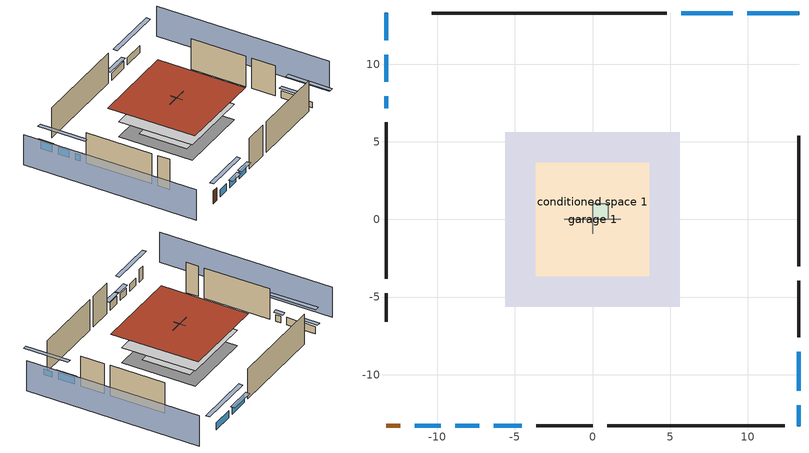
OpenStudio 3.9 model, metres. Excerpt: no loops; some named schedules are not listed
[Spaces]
conditioned space 1
 floor to garage 1 (Floor1 construction): -3.66,-3.66 -3.66,3.66 3.66,3.66 3.66,-3.66 z0
 floor foundation (Slab2 construction): -5.63,-5.63 -5.63,5.63 5.63,5.63 5.63,-5.63 z0
 floor adiabatic (AdiabaticFloorConstruction): -5.63,-5.63 -5.63,5.63 5.63,5.63 5.63,-5.63 z2.44
 wall outside (Wall3 construction): 4.79,13.31 -10.35,13.31 z0:4.88
 wall outside (Wall4 construction): 13.31,-3.01 13.31,5.4 z0:4.88
 wall outside (Wall7 construction): 0.95,-13.31 12.38,-13.31 z0:4.88
 wall outside (Wall8 construction): -13.31,6.25 -13.31,-3.83 z0:4.88
 wall outside (AdiabaticWallConstruction): 13.31,13.31 9.98,13.31 / 9.05,13.31 5.72,13.31 z0:1.1; 13.31,-13.31 13.31,-11.96 z0:0.92; 13.31,-11.04 13.31,-8.52 / -11.46,-13.31 -9.78,-13.31 z0:1.13; -8.86,-13.31 -7.29,-13.31 z0:1.07; -6.36,-13.31 -4.57,-13.31 z0:1.19; -13.31,10.63 -13.31,8.88 / -13.31,13.31 -13.31,11.56 z0:1.16; -13.31,7.95 -13.31,7.18 z0:1.04
 wall outside (AdiabaticWallConstruction 1): -13.31,-13.31 -12.39,-13.31 z0:2.03
 wall to garage 1 (Wall5 construction): -1.83,0 1.83,0 z0:4.88
 wall to garage 1 (Wall6 construction): 0,-0.91 0,0.91 z0:4.88
 window (WindowConstruction): 13.31,13.31 9.98,13.31 z0:1.1
 window (WindowConstruction 1): 9.05,13.31 5.72,13.31 z0:1.1
 window (WindowConstruction 2): 13.31,-13.31 13.31,-11.97 z0:0.91
 window (WindowConstruction 3): 13.31,-11.04 13.31,-8.52 z0:1.13
 window (WindowConstruction 4): -11.46,-13.31 -9.78,-13.31 z0:1.13
 window (WindowConstruction 5): -8.85,-13.31 -7.29,-13.31 z0:1.07
 window (WindowConstruction 6): -6.36,-13.31 -4.57,-13.31 z0:1.19
 window (WindowConstruction 7): -13.31,10.63 -13.31,8.88 z0:1.16
 window (WindowConstruction 8): -13.31,7.95 -13.31,7.18 z0:1.04
 window (WindowConstruction 9): -13.31,13.31 -13.31,11.56 z0:1.16
 door (Door): -13.31,-13.31 -12.39,-13.31 z0:2.03
 ceiling adiabatic (AdiabaticFloorConstruction): 5.63,-5.63 5.63,5.63 -5.63,5.63 -5.63,-5.63 z2.44
 roof outside (Roof1 construction): -6.72,6.72 -6.72,-6.72 6.72,-6.72 6.72,6.72 z4.88
garage 1
 floor foundation (Slab1 construction): -3.66,-3.66 -3.66,3.66 3.66,3.66 3.66,-3.66 z0
 wall outside (Wall1 construction): 13.31,-7.6 13.31,-3.94 z0:4.88
 wall outside (Wall2 construction): -3.64,-13.31 0.02,-13.31 z0:4.88
 wall outside (Wall9 construction): -13.31,-4.75 -13.31,-6.58 z0:4.88
central ac and furnace airloop ret air space
 floor adiabatic (AdiabaticConst): 0,0 0,1 1,1 1,0 z0
 wall adiabatic (AdiabaticConst): 0,1 0,0 1,0 1,1 0,1 z0:1
 ceiling adiabatic (AdiabaticConst): 1,0 1,1 0,1 0,0 z1
shading: -17.88,13.31 -17.88,-13.31 / 17.88,-13.31 17.88,13.31 z0:4.88; 7.24,13.31 16.05,13.31 16.05,13.92 7.24,13.92 z3.84; 5.42,13.31 9.36,13.31 9.36,13.92 5.42,13.92 z1.4; 13.31,-9.22 13.31,-16.05 13.92,-16.05 13.92,-9.22 z3.66; 13.31,-8.22 13.31,-11.34 13.92,-11.34 13.92,-8.22 z1.43; -7.04,-13.31 -14.21,-13.31 -14.21,-13.92 -7.04,-13.92 z3.87; -6.98,-13.31 -9.16,-13.31 -9.16,-13.92 -6.98,-13.92 z1.37; -4.26,-13.31 -6.66,-13.31 -6.66,-13.92 -4.26,-13.92 z1.49; -13.31,6.14 -13.31,13.37 -13.92,13.37 -13.92,6.14 z3.9; -13.31,6.88 -13.31,8.26 -13.92,8.26 -13.92,6.88 z1.34; -13.31,11.25 -13.31,13.61 -13.92,13.61 -13.92,11.25 z1.46
[Site]
Portland Intl Arpt_OR: Latitude {deg}=45.59; Longitude {deg}=-122.6; Time Zone {hr}=-8; Elevation {m}=33; Terrain=Suburbs; Keep Site Location Information=Yes
[Site:GroundTemperature:Shallow]
10.2558, 8.96328, 8.85977, 9.47314, 11.9355, 14.3863, 16.5111, 17.8571, 17.9714, 16.8767, 14.8061, 12.4304
[Site:WaterMainsTemperature]
Calculation Method=Schedule; Temperature Schedule=mains temperature schedule
[Building]
Building 1
[Material] Roughness=Rough
Name | Thickness {m} | Conductivity {W/m-K} | Density {kg/m3} | Specific Heat {J/kg-K} | Thermal Absorptance | Solar Absorptance | Visible Absorptance
asphalt or fiberglass shingles | 0.00635 | 0.162714 | 1121.4 | 1465.45 | 0.9 | 0.85 | 0.85
osb sheathing 0.75 in. | 0.01905 | 0.115458 | 512.64 | 1214.23 | 0.9 | 0.7 | 0.7
roof stud and cavity | 0.2032 | 1.02181 | 78.34581 | 1123.46 | 0.9 | 0.7 | 0.7
gypsum board | 0.0127 | 0.160291 | 801 | 837.4 | 0.9 | 0.6 | 0.6
wood siding | 0.0254 | 0.102417 | 544.68 | 1172.36 | 0.9 | 0.85 | 0.85
osb sheathing 0.5 in. | 0.0127 | 0.115458 | 512.64 | 1214.23 | 0.9 | 0.7 | 0.7
wall stud and cavity | 0.1397 | 0.727959 | 139.0536 | 1170.24 | 0.9 | 0.6 | 0.6
wall stud and cavity 1 | 0.1397 | 0.550994 | 139.0536 | 1170.24 | 0.9 | 0.7 | 0.7
osb sheathing 0.5 in. 1; osb sheathing 0.5 in. 2 | 0.0127 | 0.115458 | 512.64 | 1214.23
wall stud and cavity 2 | 0.1397 | 0.335416 | 139.0536 | 1170.24 | 0.9 | 0.7 | 0.7
floor stud and cavity | 0.1397 | 0.923637 | 92.3553 | 1139.71 | 0.9 | 0.7 | 0.7
floor covering | 0.0127 | 0.0433444 | 54.468 | 1339.84 | 0.9 | 0.6 | 0.6
concrete 4.0 in. | 0.1016 | 1.803125 | 2242.8 | 837.4 | 0.9 | 0.7 | 0.7
floor covering 1 | 0.0127 | 0.0450781 | 54.468 | 1339.84 | 0.9 | 0.9 | 0.9
wood siding 1; wood siding 2 | 0.0254 | 0.102417 | 544.68 | 1172.36
wall rigid ins; floor rigid ins | 0.512978 | 0.029427 | 32.04 | 1214.23 | 0.9 | 0.7 | 0.7
wall stud and cavity 3 | 0.0889 | 0.380278 | 52.3479 | 1209.89 | 0.9 | 0.7 | 0.7
door material | 0.04445 | 0.0612267 | 512.64 | 1214.23 | 0.9 | 0.7 | 0.7
floor stud and cavity 1 | 0.1397 | 1.75129 | 37.0049 | 1207.88 | 0.9 | 0.7 | 0.7
wall stud and cavity 4 | 0.0889 | 0.391764 | 83.0341 | 1211.67 | 0.9 | 0.7 | 0.7
furniture material conditioned space 1; furniture material garage 1 | 0.1524 | 0.115458 | 640.8 | 1214.23 | 0.9 | 0.6 | 0.6
[Construction]
Roof1 construction: asphalt or fiberglass shingles, osb sheathing 0.75 in., roof stud and cavity, gypsum board
Wall1 construction; Wall2 construction: wood siding, osb sheathing 0.5 in., wall stud and cavity
Wall3 construction; Wall4 construction: wood siding, osb sheathing 0.5 in., wall stud and cavity 1, gypsum board
Wall5 construction: osb sheathing 0.5 in. 1, wall stud and cavity 2, gypsum board
Wall6 construction: osb sheathing 0.5 in. 2, wall stud and cavity 2, gypsum board
Wall7 construction; Wall8 construction: wood siding, osb sheathing 0.5 in. 2, wall stud and cavity 1, gypsum board
Wall9 construction: wood siding, osb sheathing 0.5 in. 2, wall stud and cavity
Floor1 construction: floor stud and cavity, osb sheathing 0.75 in., floor covering
Slab1 construction: concrete 4.0 in.
Slab2 construction: concrete 4.0 in., floor covering 1
WindowConstruction; WindowConstruction 1; WindowConstruction 2; WindowConstruction 3; WindowConstruction 4; WindowConstruction 5; WindowConstruction 6; WindowConstruction 7; WindowConstruction 8; WindowConstruction 9: WindowMaterial
AdiabaticWallConstruction: wood siding 1, wall rigid ins, wall stud and cavity 3, gypsum board
Door: door material
AdiabaticWallConstruction 1: wood siding 2, wall rigid ins, wall stud and cavity 3, gypsum board
AdiabaticFloorConstruction: floor stud and cavity 1, floor rigid ins, osb sheathing 0.75 in., floor covering
PartitionWallConstruction: gypsum board, wall stud and cavity 4, gypsum board
furniture construction conditioned space 1: furniture material conditioned space 1
furniture construction garage 1: furniture material garage 1
AdiabaticConst: Adiabatic
[WindowMaterial:SimpleGlazingSystem]
WindowMaterial: U-Factor {W/m2-K}=2.78222; Solar Heat Gain Coefficient=0.56
[Material:NoMass]
Adiabatic: Roughness=Rough; Thermal Resistance {m2-K/W}=176.1
[ThermalZone] Multiplier=1; Use Ideal Air Loads=No
Name | Volume {m3} | Thermostat
conditioned space | 749.83 | conditioned space temperature setpoint
garage | 130.484
central ac and furnace airloop ret air zone | 1
[Sizing:Zone] Zone Cooling Design Supply Air Temperature Input Method=SupplyAirTemperature; Zone Cooling Design Supply Air Temperature {C}=14; Zone Cooling Design Supply Air Temperature Difference {deltaC}=11.11; Zone Heating Design Supply Air Temperature Input Method=SupplyAirTemperature; Zone Heating Design Supply Air Temperature {C}=40; Zone Heating Design Supply Air Temperature Difference {deltaC}=11.11; Zone Cooling Design Supply Air Humidity Ratio {kg-H2O/kg-air}=0.0085; Zone Heating Design Supply Air Humidity Ratio {kg-H2O/kg-air}=0.008; Cooling Design Air Flow Method=DesignDay; Heating Design Air Flow Method=DesignDay; Account for Dedicated Outdoor Air System=No; Dedicated Outdoor Air System Control Strategy=NeutralSupplyAir; Dedicated Outdoor Air Low Setpoint Temperature for Design {C}=autosize; Dedicated Outdoor Air High Setpoint Temperature for Design {C}=autosize; Zone Load Sizing Method=Sensible Load Only No Latent Load; Zone Latent Cooling Design Supply Air Humidity Ratio Input Method=HumidityRatioDifference; Zone Cooling Design Supply Air Humidity Ratio Difference {kgWater/kgDryAir}=0.005; Zone Latent Heating Design Supply Air Humidity Ratio Input Method=HumidityRatioDifference; Zone Humidification Design Supply Air Humidity Ratio Difference {kgWater/kgDryAir}=0.005; Sizing Option=Coincident
garage; central ac and furnace airloop ret air zone
[Space]
Name | Thermal Zone | Volume {m3}
conditioned space 1 | conditioned space | 749.83
garage 1 | garage | 130.484
central ac and furnace airloop ret air space | central ac and furnace airloop ret air zone
[ThermostatSetpoint:DualSetpoint]
conditioned space temperature setpoint: Heating Setpoint Temperature Schedule=heating setpoint; Cooling Setpoint Temperature Schedule=cooling setpoint; Temperature Difference Between Cutout And Setpoint {deltaC}=0
[Foundation:Kiva] Wall Height Above Grade {m}=0.1016; Wall Depth Below Slab {m}=0.2032
Name | Initial Indoor Air Temperature {C}
Foundation Kiva 1 | 13.4258
Foundation Kiva 2 | 19.4444
[Foundation:Kiva:Settings]
Soil Conductivity {W/m-K}=1.3848; Soil Density {kg/m3}=1842.3; Soil Specific Heat {J/kg-K}=418.7; Ground Solar Absorptivity=0.9; Ground Thermal Absorptivity=0.9; Ground Surface Roughness {m}=0.03; Far-Field Width {m}=40; Deep-Ground Boundary Condition=ZeroFlux; Deep-Ground Depth {m}=40; Minimum Cell Dimension {m}=0.2; Maximum Cell Growth Coefficient=3; Simulation Timestep=Timestep
[SurfaceProperty:ExposedFoundationPerimeter] Exposed Perimeter Calculation Method=TotalExposedPerimeter
Name | Total Exposed Perimeter {m}
Slab1 | 18.288
Slab2 | 40.78224
[SurfaceProperty:IncidentSolarMultiplier] Incident Solar Multiplier=1; Incident Solar Multiplier Schedule=trans schedule winter=0.85 summer=0.7
Window1; Window2; Window3; Window4; Window5; Window6; Window7; Window8; Window9; Window10
[InternalMass:Definition] Design Level Calculation Method=SurfaceArea
Name | Construction | Surface Area {m2}
partition wall mass | PartitionWallConstruction | 307.509
furniture mass conditioned space 1 | furniture construction conditioned space 1 | 123.004
furniture mass garage 1 | furniture construction garage 1 | 5.35122
[InternalMass] Multiplier=1
Name | Internal Mass Definition | Space or SpaceType
partition wall mass | partition wall mass | conditioned space 1
furniture mass conditioned space 1 | furniture mass conditioned space 1 | conditioned space 1
furniture mass garage 1 | furniture mass garage 1 | garage 1
[Fan:SystemModel]
central ac and furnace supply fan: Availability Schedule=Always On Discrete; Design Maximum Air Flow Rate {m3/s}=1.08973; Speed Control Method=Discrete; Electric Power Minimum Flow Rate Fraction=0.2; Design Pressure Rise {Pa}=500; Motor Efficiency=1; Motor In Air Stream Fraction=1; Design Electric Power Consumption {W}=autosize; Design Power Sizing Method=PowerPerFlow; Electric Power Per Unit Flow Rate {W/(m3/s)}=1059.44; Electric Power Per Unit Flow Rate Per Unit Pressure {W-s/m3-Pa}=1.66667; Fan Total Efficiency=0.7; Motor Loss Radiative Fraction=0; Speed Flow Fraction 1=0.73538; Speed Electric Power Fraction 1=0.39769; Speed Flow Fraction 2=1; Speed Electric Power Fraction 2=1
[EnergyManagementSystem:Sensor]
Name | Output Variable or Output Meter Index Key | Output Variable or Output Meter
central_ac_and_furnace_supply_fan_s; central_ac_and_furnace_supply_fan_s_1 | central ac and furnace supply fan | Fan Electricity Energy
water_heater_amb_temp; fridge_tin_s_1 | garage | Zone Mean Air Temperature
water_heater_amb_rh | garage | Zone Air Relative Humidity
water_heater_T_set | water heater setpoint | Schedule Value
out_pb_s |  | Site Outdoor Air Barometric Pressure
out_wt_s |  | Site Outdoor Air Humidity Ratio
site_vw_s |  | Site Wind Speed
cool_season | cooling season schedule | Schedule Value
central_ac_and_furnace_airloop_Fan_RTF_s | central ac and furnace supply fan | Fan Runtime Fraction Speed 1
central_ac_and_furnace_airloop_Fan_RTF_s_1 | central ac and furnace supply fan | Fan Runtime Fraction Speed 2
central_ac_and_furnace_airloop_AH_MFR_s | Node 5 | System Node Mass Flow Rate
central_ac_and_furnace_airloop_AH_VFR_s | Node 5 | System Node Current Density Volume Flow Rate
central_ac_and_furnace_airloop_AH_Tout_s | Node 5 | System Node Temperature
central_ac_and_furnace_airloop_AH_Wout_s | Node 5 | System Node Humidity Ratio
central_ac_and_furnace_airloop_RA_T_s | Node 8 | System Node Temperature
central_ac_and_furnace_airloop_Ra_W_s | Node 8 | System Node Humidity Ratio
central_ac_and_furnace_airloop_0_DZ_T_s | garage | Zone Air Temperature
central_ac_and_furnace_airloop_0_DZ_W_s | garage | Zone Mean Air Humidity Ratio
natural_vent_s | natural vent schedule | Schedule Value
htg_sp_s | heating setpoint | Schedule Value
clg_sp_s | cooling setpoint | Schedule Value
mech_vent_range_fan_0_sch_s | mech vent range fan 0 schedule | Schedule Value
mech_vent_bath_fan_0_sch_s | mech vent bath fan 0 schedule | Schedule Value
clothes_dryer_exhaust_0_sch_s | clothes_dryer | Schedule Value
htg_load_cond |  | Heating:EnergyTransfer:Zone:CONDITIONED SPACE
clg_load_cond |  | Cooling:EnergyTransfer:Zone:CONDITIONED SPACE
htg_load_duct |  | Heating:EnergyTransfer:Zone:CENTRAL AC AND FURNACE AIRLOOP RET AIR ZONE
clg_load_duct |  | Cooling:EnergyTransfer:Zone:CENTRAL AC AND FURNACE AIRLOOP RET AIR ZONE
s_conv | Floor1 | Surface Inside Face Convection Heat Gain Energy
s_ig | Floor1 | Surface Inside Face Internal Gains Radiation Heat Gain Energy
s_sol | Floor1 | Surface Inside Face Solar Radiation Heat Gain Energy
s_lgt | Floor1 | Surface Inside Face Lights Radiation Heat Gain Energy
s_surf | Floor1 | Surface Inside Face Net Surface Thermal Radiation Heat Gain Energy
s_conv_1 | inferred conditioned ceiling | Surface Inside Face Convection Heat Gain Energy
s_ig_1 | inferred conditioned ceiling | Surface Inside Face Internal Gains Radiation Heat Gain Energy
s_sol_1 | inferred conditioned ceiling | Surface Inside Face Solar Radiation Heat Gain Energy
s_lgt_1 | inferred conditioned ceiling | Surface Inside Face Lights Radiation Heat Gain Energy
s_surf_1 | inferred conditioned ceiling | Surface Inside Face Net Surface Thermal Radiation Heat Gain Energy
s_conv_2 | inferred conditioned floor | Surface Inside Face Convection Heat Gain Energy
s_ig_2 | inferred conditioned floor | Surface Inside Face Internal Gains Radiation Heat Gain Energy
s_sol_2 | inferred conditioned floor | Surface Inside Face Solar Radiation Heat Gain Energy
s_lgt_2 | inferred conditioned floor | Surface Inside Face Lights Radiation Heat Gain Energy
s_surf_2 | inferred conditioned floor | Surface Inside Face Net Surface Thermal Radiation Heat Gain Energy
s_conv_3 | Roof1 | Surface Inside Face Convection Heat Gain Energy
s_ig_3 | Roof1 | Surface Inside Face Internal Gains Radiation Heat Gain Energy
s_sol_3 | Roof1 | Surface Inside Face Solar Radiation Heat Gain Energy
s_lgt_3 | Roof1 | Surface Inside Face Lights Radiation Heat Gain Energy
s_surf_3 | Roof1 | Surface Inside Face Net Surface Thermal Radiation Heat Gain Energy
s_conv_4 | Slab2 | Surface Inside Face Convection Heat Gain Energy
s_ig_4 | Slab2 | Surface Inside Face Internal Gains Radiation Heat Gain Energy
s_sol_4 | Slab2 | Surface Inside Face Solar Radiation Heat Gain Energy
s_lgt_4 | Slab2 | Surface Inside Face Lights Radiation Heat Gain Energy
s_surf_4 | Slab2 | Surface Inside Face Net Surface Thermal Radiation Heat Gain Energy
ss_sol | Door1 | Surface Inside Face Solar Radiation Heat Gain Energy
ss_lgt | Door1 | Surface Inside Face Lights Radiation Heat Gain Energy
ss_conv | Door1 | Surface Inside Face Convection Heat Gain Energy
ss_ig | Door1 | Surface Inside Face Internal Gains Radiation Heat Gain Energy
ss_surf | Door1 | Surface Inside Face Net Surface Thermal Radiation Heat Gain Energy
ss_conv_1 | Window1 | Surface Inside Face Convection Heat Gain Energy
ss_ig_1 | Window1 | Surface Inside Face Internal Gains Radiation Heat Gain Energy
ss_surf_1 | Window1 | Surface Inside Face Net Surface Thermal Radiation Heat Gain Energy
ss_trans_in | Window1 | Surface Window Transmitted Solar Radiation Rate
ss_back_out | Window1 | Surface Window Shortwave from Zone Back Out Window Heat Transfer Rate
ss_trans_out | Window1 | Surface Inside Face Initial Transmitted Diffuse Transmitted Out Window Solar Radiation Rate
ss_conv_2 | Window10 | Surface Inside Face Convection Heat Gain Energy
ss_ig_2 | Window10 | Surface Inside Face Internal Gains Radiation Heat Gain Energy
ss_surf_2 | Window10 | Surface Inside Face Net Surface Thermal Radiation Heat Gain Energy
ss_trans_in_1 | Window10 | Surface Window Transmitted Solar Radiation Rate
ss_back_out_1 | Window10 | Surface Window Shortwave from Zone Back Out Window Heat Transfer Rate
ss_trans_out_1 | Window10 | Surface Inside Face Initial Transmitted Diffuse Transmitted Out Window Solar Radiation Rate
ss_conv_3 | Window2 | Surface Inside Face Convection Heat Gain Energy
ss_ig_3 | Window2 | Surface Inside Face Internal Gains Radiation Heat Gain Energy
ss_surf_3 | Window2 | Surface Inside Face Net Surface Thermal Radiation Heat Gain Energy
ss_trans_in_2 | Window2 | Surface Window Transmitted Solar Radiation Rate
ss_back_out_2 | Window2 | Surface Window Shortwave from Zone Back Out Window Heat Transfer Rate
ss_trans_out_2 | Window2 | Surface Inside Face Initial Transmitted Diffuse Transmitted Out Window Solar Radiation Rate
ss_conv_4 | Window3 | Surface Inside Face Convection Heat Gain Energy
ss_ig_4 | Window3 | Surface Inside Face Internal Gains Radiation Heat Gain Energy
ss_surf_4 | Window3 | Surface Inside Face Net Surface Thermal Radiation Heat Gain Energy
ss_trans_in_3 | Window3 | Surface Window Transmitted Solar Radiation Rate
ss_back_out_3 | Window3 | Surface Window Shortwave from Zone Back Out Window Heat Transfer Rate
[ElectricEquipment:Definition] Design Level Calculation Method=EquipmentLevel
Name | Design Level {W} | Fraction Latent | Fraction Radiant | Fraction Lost
ceiling fan | 17.9494 | 0 | 0.558 | 0
clothes washer | 219.826 | 0.03 | 0.162 | 0.7
clothes dryer | 202.218 | 0.015 | 0.081 | 0.85
dishwasher | 377.367 | 0.3 | 0.18 | 0.4
fridge | 45.9075 | 0 | 0.6 | 0
fridge 2 | 90.9498 | 0 | 0.6 | 0
cooking range | 134.326 | 0.16 | 0.384 | 0.2
misc tv | 1512.67 | 0 | 0.6 | 0
misc plug loads | 1251.71 | 0.021 | 0.558 | 0.049
whole house fan; mech vent house fan | 0 | 0 | 0 | 1
mech vent house fan cfis | 0 | 0 | 0 | 0
mech vent range fan 0; mech vent bath fan 0 | 30 | 0 | 0 | 1
[ElectricEquipment]
Name | Electric Equipment Definition | Space or SpaceType | Schedule
ceiling fan | ceiling fan | conditioned space 1 | ceiling_fan
clothes washer | clothes washer | conditioned space 1 | clothes_washer
clothes dryer | clothes dryer | conditioned space 1 | clothes_dryer
dishwasher | dishwasher | conditioned space 1 | dishwasher
fridge | fridge | conditioned space 1 | fridge schedule
fridge 1 | fridge 2 | garage 1 | fridge schedule 1
cooking range | cooking range | conditioned space 1 | cooking_range
misc tv | misc tv | conditioned space 1 | plug_loads_tv
misc plug loads | misc plug loads | conditioned space 1 | plug_loads_other
whole house fan | whole house fan | conditioned space 1 | Always On Discrete
mech vent house fan | mech vent house fan | conditioned space 1 | mech vent house fan schedule
mech vent house fan cfis | mech vent house fan cfis | conditioned space 1 | mech vent house fan cfis schedule
mech vent range fan 0 | mech vent range fan 0 | conditioned space 1 | mech vent range fan 0 schedule
mech vent bath fan 0 | mech vent bath fan 0 | conditioned space 1 | mech vent bath fan 0 schedule
[OtherEquipment:Definition] Design Level Calculation Method=EquipmentLevel
Name | Design Level {W} | Fraction Latent | Fraction Radiant | Fraction Lost
water heater sens; central ac and furnace airloop_0 SupSensLkToCond; central ac and furnace airloop_0 SupCondToLv; central ac and furnace airloop_0 RetCondToRP; central ac and furnace airloop_0 RetSensLkToRP; central ac and furnace airloop_0 SupCondToDZ; central ac and furnace airloop_0 RetCondToDZ; central ac and furnace airloop_0 SupSensLkToDZ; mech vent house fan sensible load | 0 | 0 | 0 | 0
water heater lat; central ac and furnace airloop_0 SupLatLkToCond; central ac and furnace airloop_0 RetLatLkToRP; central ac and furnace airloop_0 SupLatLkToDZ; mech vent house fan latent load | 0 | 1 | 0 | 0
water heater energy adjustment1 | 0.01 | 0 | 0 | 1
clothes dryer 2 | 2686.49 | 0.015 | 0.081 | 0.85
cooking range 2 | 3936.7 | 0.16 | 0.384 | 0.2
general water use sensible | -134.491 | 0 | 0.6 | 0
general water use latent | 136.464 | 1 | 0 | 0
[OtherEquipment]
Name | Other Equipment Definition | Space or SpaceType | Schedule | Fuel Type
water heater sens | water heater sens | garage 1 | Always On Discrete
water heater lat | water heater lat | garage 1 | Always On Discrete
water heater energy adjustment1 | water heater energy adjustment1 | garage 1 | Always On Discrete | Electricity
clothes dryer 1 | clothes dryer 2 | conditioned space 1 | clothes_dryer | NaturalGas
cooking range 1 | cooking range 2 | conditioned space 1 | cooking_range | NaturalGas
general water use sensible | general water use sensible | conditioned space 1 | general water use schedule
general water use latent | general water use latent | conditioned space 1 | general water use schedule
central ac and furnace airloop_0 SupSensLkToCond | central ac and furnace airloop_0 SupSensLkToCond | conditioned space 1 | Always On Discrete
central ac and furnace airloop_0 SupLatLkToCond | central ac and furnace airloop_0 SupLatLkToCond | conditioned space 1 | Always On Discrete
central ac and furnace airloop_0 SupCondToLv | central ac and furnace airloop_0 SupCondToLv | conditioned space 1 | Always On Discrete
central ac and furnace airloop_0 RetCondToRP | central ac and furnace airloop_0 RetCondToRP | central ac and furnace airloop ret air space | Always On Discrete
central ac and furnace airloop_0 RetSensLkToRP | central ac and furnace airloop_0 RetSensLkToRP | central ac and furnace airloop ret air space | Always On Discrete
central ac and furnace airloop_0 RetLatLkToRP | central ac and furnace airloop_0 RetLatLkToRP | central ac and furnace airloop ret air space | Always On Discrete
central ac and furnace airloop_0 SupCondToDZ | central ac and furnace airloop_0 SupCondToDZ | garage 1 | Always On Discrete
central ac and furnace airloop_0 RetCondToDZ | central ac and furnace airloop_0 RetCondToDZ | garage 1 | Always On Discrete
central ac and furnace airloop_0 SupSensLkToDZ | central ac and furnace airloop_0 SupSensLkToDZ | garage 1 | Always On Discrete
central ac and furnace airloop_0 SupLatLkToDZ | central ac and furnace airloop_0 SupLatLkToDZ | garage 1 | Always On Discrete
mech vent house fan sensible load | mech vent house fan sensible load | conditioned space 1 | Always On Discrete
mech vent house fan latent load | mech vent house fan latent load | conditioned space 1 | Always On Discrete
[WaterUse:Equipment:Definition]
Name | Peak Flow Rate {m3/s}
clothes washer | 2.57071e-06
dishwasher | 4.54932e-06
[Lights:Definition] Design Level Calculation Method=LightingLevel; Fraction Radiant=0.6; Fraction Visible=0.2; Return Air Fraction=0
Name | Lighting Level {W}
interior lighting | 1682.69
garage lighting | 50.5398
[Lights] Fraction Replaceable=1
Name | Lights Definition | Space or SpaceType | Schedule
interior lighting | interior lighting | conditioned space 1 | lighting_interior
garage lighting | garage lighting | garage 1 | lighting_garage
[Exterior:Lights:Definition]
exterior lighting: Design Level {W}=61.1014
[Exterior:Lights]
exterior lighting: Exterior Lights Definition=exterior lighting; Schedule=exterior lighting schedule
[People:Definition]
occupants: Number of People Calculation Method=People; Number of People {people}=7; Fraction Radiant=0.314171; Sensible Heat Fraction=0.56303; Carbon Dioxide Generation Rate {m3/s-W}=0; Enable ASHRAE 55 Comfort Warnings=No; Mean Radiant Temperature Calculation Type=EnclosureAveraged
[People]
occupants: People Definition=occupants; Space or SpaceType=conditioned space 1; Number of People Schedule=occupants; Activity Level Schedule=occupants activity schedule; Multiplier=1
[ZoneMixing] Schedule=Always On Continuous; Design Flow Rate Calculation Method=Flow/Zone; Design Flow Rate {m3/s}=0
Name | Zone or Space | Source Zone or Space
central ac and furnace airloop_0 ZoneMixDZToCond mix | conditioned space | garage
central ac and furnace airloop_0 ZoneMixCondToDZ mix | garage | conditioned space
[SpaceInfiltration:DesignFlowRate] Schedule=Always On Discrete; Design Flow Rate Calculation Method=Flow/Space; Design Flow Rate {m3/s}=0
Name | Space or SpaceType
natural vent flow; whole house fan flow; infil flow | conditioned space 1
garage 1 duct leakage imbalance infil flow | garage 1
[SpaceInfiltration:EffectiveLeakageArea]
infil garage 1: Space or SpaceType=garage 1; Schedule=Always On Discrete; Effective Air Leakage Area {cm2}=217.469; Stack Coefficient=0.000129147; Wind Coefficient=4.38083e-05
